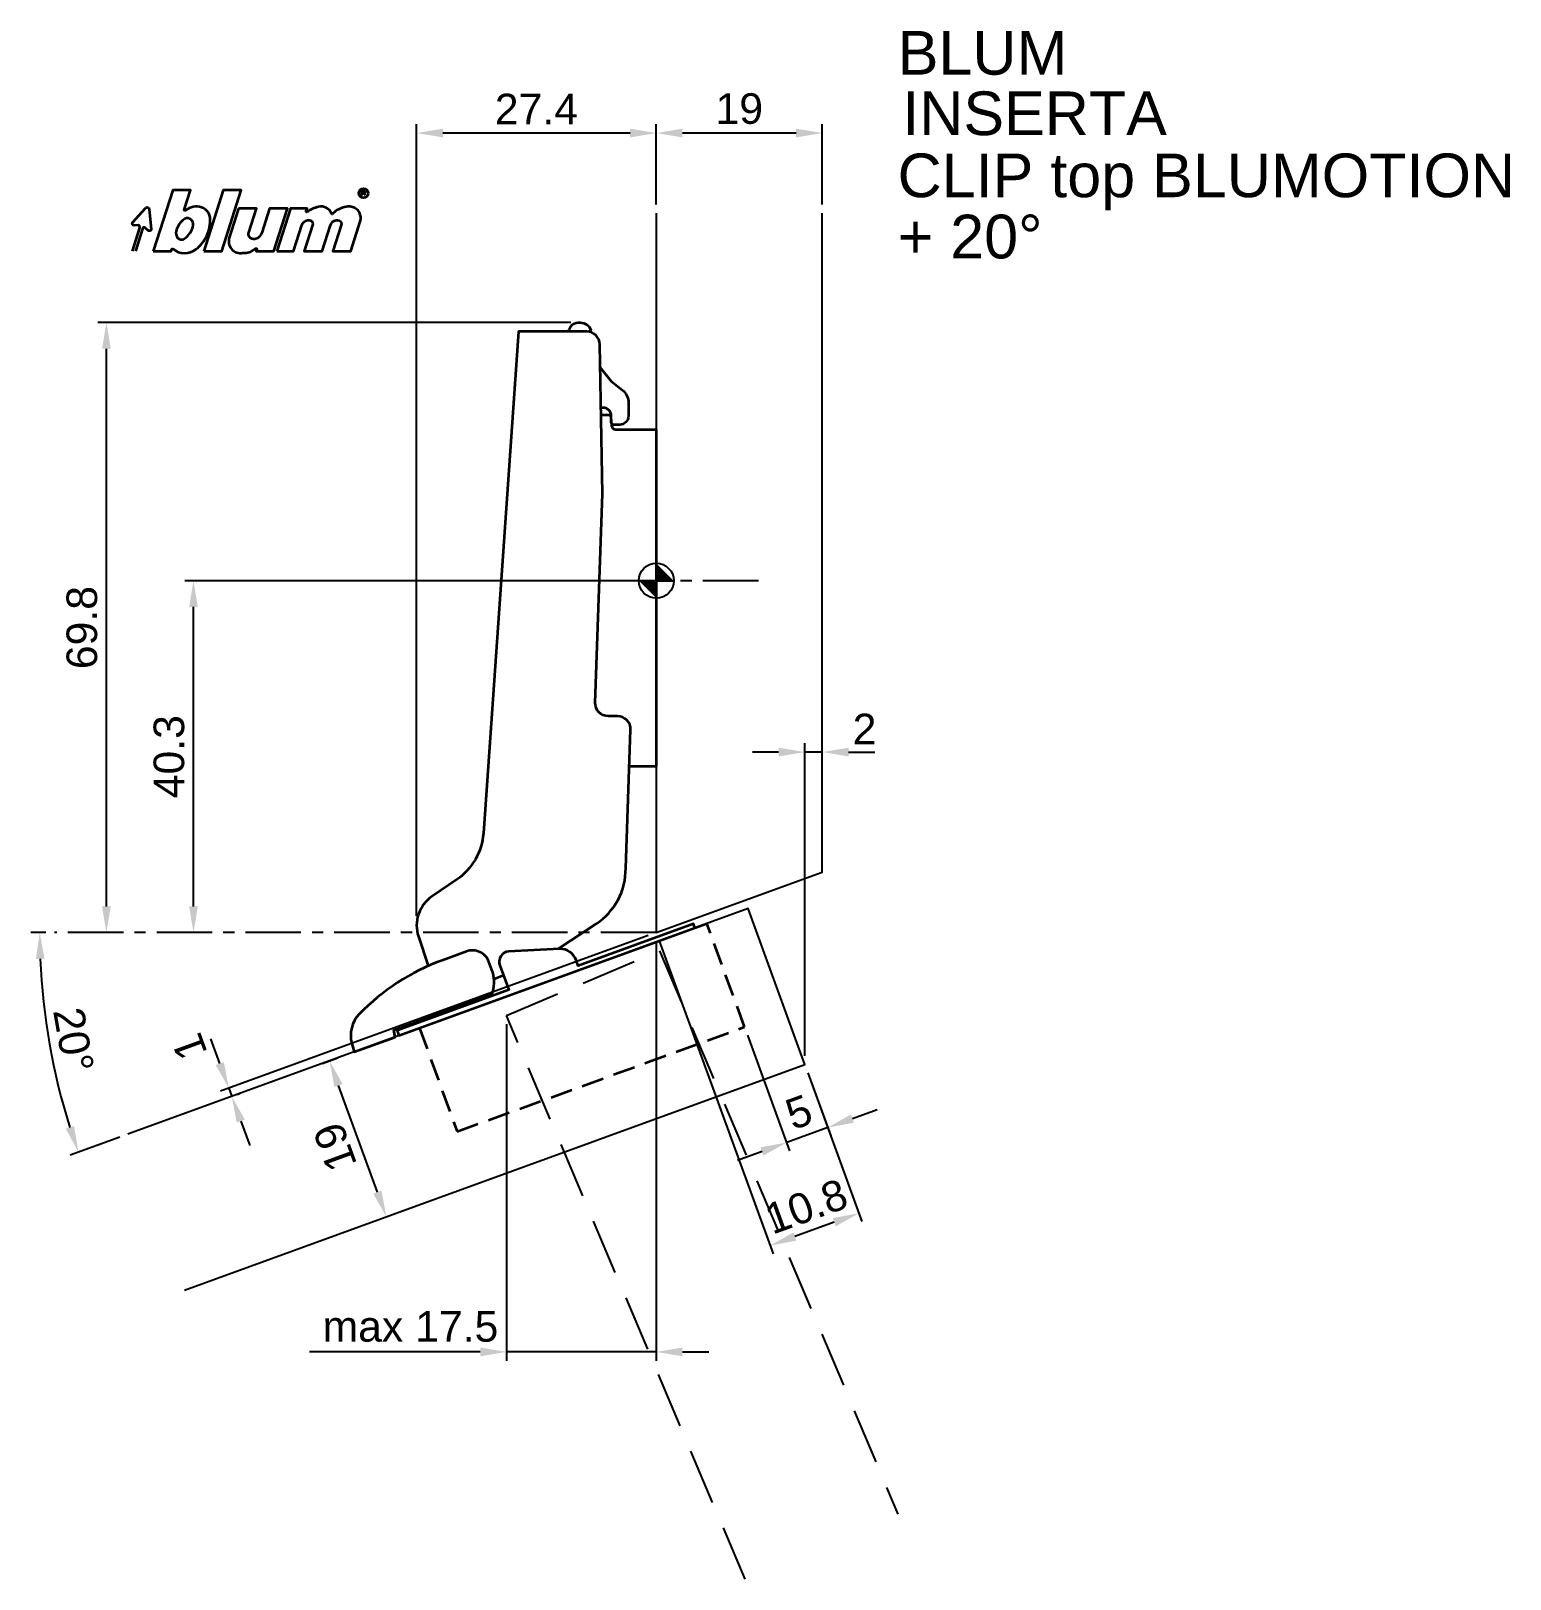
# Model space of a CAD drawing. Extents: x -72 to 98, y -114 to 63.
import ezdxf

# ---------------------------------------------------------------- set-up
doc = ezdxf.new("R2010")
doc.units = 0
doc.header["$PDMODE"] = 35
doc.header["$PDSIZE"] = 5
doc.linetypes.add('MITTE', pattern=[50.8, 31.75, -6.35, 6.35, -6.35])
doc.linetypes.add('STRICHLINIE', pattern=[19.05, 12.7, -6.35])
doc.layers.get('Defpoints').update_dxf_attribs({"linetype": 'CONTINUOUS'})
doc.layers.add('1', color=2, linetype='CONTINUOUS')
doc.layers.add('5', color=1, linetype='CONTINUOUS')
doc.layers.add('6', color=3, linetype='CONTINUOUS', lineweight=35)
doc.styles.add('Beschlag', font='ARIAL.TTF')
doc.dimstyles.new('Beschlag', dxfattribs={"dimtxt": 3.5, "dimasz": 3, "dimexe": 1, "dimexo": 1, "dimgap": 1, "dimtad": 1, "dimdec": 1, "dimdsep": 46, "dimtxsty": 'Beschlag', "dimcen": 2, "dimclrd": 256, "dimclre": 256, "dimclrt": 256, "dimadec": 1, "dimazin": 2, "dimtfac": 0.71, "dimtdec": 1, "dimtix": 1, "dimtmove": 2, "dimatfit": 0, "dimfxl": 0, "dimtolj": 1, "dimlwd": -1, "dimlwe": -1, "dimarcsym": 0})

# ---------------------------------------------------------------- blocks, each defined once
blk = doc.blocks.new('NullPunkt')
at = {"layer": '5'}
for points in [[(0, 2), (0, -2)], [(-2, 0), (2, 0)]]:
    blk.add_lwpolyline(points, dxfattribs=at)
blk.add_circle((0, 0), 2, dxfattribs=at)
for points in [[(0, 0), (-2, 0), (0, 2)], [(0, 0), (2, 0), (0, -2)]]:
    blk.add_solid(points, dxfattribs=at)
blk = doc.blocks.new('*D1')
at = {"layer": '1'}
for p, q in [((17, -54.35), (17, -18.6)), ((19, -19.75), (19, -18.6)), ((14, -19.6), (11, -19.6)), ((19, -19.6), (17, -19.6)), ((22, -19.6), (25, -19.6))]:
    blk.add_line(p, q, dxfattribs=at)
for points in [[(14, -19.1), (14, -20.1), (17, -19.6)], [(22, -19.1), (22, -20.1), (19, -19.6)]]:
    blk.add_solid(points, dxfattribs=at)
at = {"layer": 'Defpoints', "color": 0}
for p in [(17, -19.6), (19, -20.75), (17, -55.35)]:
    blk.add_point(p, dxfattribs=at)
at = {"layer": '1', "insert": (23.83, -16.96), "char_height": 3.5, "attachment_point": 5, "style": 'Beschlag'}
blk.add_mtext('\\A1;2', dxfattribs=at)
blk = doc.blocks.new('*D2')
at = {"layer": '1'}
for p, q in [((0, 43.05), (0, 52.22)), ((19, 43.05), (19, 52.22)), ((16, 51.22), (3, 51.22))]:
    blk.add_line(p, q, dxfattribs=at)
for points in [[(3, 51.72), (3, 50.72), (0, 51.22)], [(16, 51.72), (16, 50.72), (19, 51.22)]]:
    blk.add_solid(points, dxfattribs=at)
at = {"layer": 'Defpoints', "color": 0}
for p in [(0, 51.22), (0, 42.05), (19, 42.05)]:
    blk.add_point(p, dxfattribs=at)
at = {"layer": '1', "insert": (9.5, 54), "char_height": 3.5, "attachment_point": 5, "style": 'Beschlag'}
blk.add_mtext('\\A1;19', dxfattribs=at)
blk = doc.blocks.new('*D3')
at = {"layer": '1'}
for p, q in [((-27.41, -38.35), (-27.41, 52.22)), ((0, 43.05), (0, 52.22)), ((-3, 51.22), (-24.41, 51.22))]:
    blk.add_line(p, q, dxfattribs=at)
for points in [[(-24.41, 51.72), (-24.41, 50.72), (-27.41, 51.22)], [(-3, 51.72), (-3, 50.72), (0, 51.22)]]:
    blk.add_solid(points, dxfattribs=at)
at = {"layer": 'Defpoints', "color": 0}
for p in [(-27.41, 51.22), (0, 42.05), (-27.41, -39.35)]:
    blk.add_point(p, dxfattribs=at)
at = {"layer": '1', "insert": (-13.71, 53.97), "char_height": 3.5, "attachment_point": 5, "style": 'Beschlag'}
blk.add_mtext('\\A1;27.4', dxfattribs=at)
blk = doc.blocks.new('*D4')
at = {"layer": '1'}
for p, q in [((-1, 0), (-53.94, 0)), ((-52.94, -37.26), (-52.94, -3)), ((-53.2, -40.26), (-53.94, -40.26))]:
    blk.add_line(p, q, dxfattribs=at)
for points in [[(-53.44, -3), (-52.44, -3), (-52.94, 0)], [(-53.44, -37.26), (-52.44, -37.26), (-52.94, -40.26)]]:
    blk.add_solid(points, dxfattribs=at)
at = {"layer": 'Defpoints', "color": 0}
for p in [(-52.94, 0), (0, 0), (-52.2, -40.26)]:
    blk.add_point(p, dxfattribs=at)
at = {"layer": '1', "insert": (-55.73, -20.13), "char_height": 3.5, "attachment_point": 5, "rotation": 90, "style": 'Beschlag'}
blk.add_mtext('\\A1;40.3', dxfattribs=at)
blk = doc.blocks.new('*D5')
at = {"layer": '1'}
for p, q in [((0, -41.26), (0, -89.23)), ((-17.13, -50.75), (-17.13, -89.23)), ((-20.13, -88.23), (-23.13, -88.23)), ((0, -88.23), (-17.13, -88.23)), ((3, -88.23), (6, -88.23))]:
    blk.add_line(p, q, dxfattribs=at)
for points in [[(-20.13, -87.73), (-20.13, -88.73), (-17.13, -88.23)], [(3, -87.73), (3, -88.73), (0, -88.23)]]:
    blk.add_solid(points, dxfattribs=at)
at = {"layer": 'Defpoints', "color": 0}
for p in [(0, -40.26), (-17.13, -49.75), (-17.13, -88.23)]:
    blk.add_point(p, dxfattribs=at)
at = {"layer": '1', "insert": (-28.12, -85.33), "char_height": 3.5, "attachment_point": 5, "style": 'Beschlag'}
blk.add_mtext('\\A1;max 17.5', dxfattribs=at)
blk = doc.blocks.new('*D6')
at = {"layer": '1'}
for p, q in [((-38.19, -55.22), (-36.43, -54.58)), ((-31.9, -69.96), (-36.35, -57.74)), ((-30.7, -72.71), (-29.93, -72.44))]:
    blk.add_line(p, q, dxfattribs=at)
for points in [[(-36.82, -57.91), (-35.88, -57.57), (-37.37, -54.92)], [(-32.37, -70.13), (-31.43, -69.79), (-30.87, -72.78)]]:
    blk.add_solid(points, dxfattribs=at)
at = {"layer": 'Defpoints', "color": 0}
for p in [(-39.13, -55.57), (-37.37, -54.92), (-31.64, -73.06)]:
    blk.add_point(p, dxfattribs=at)
at = {"layer": '1', "insert": (-36.74, -64.8), "char_height": 3.5, "attachment_point": 5, "rotation": 110, "style": 'Beschlag'}
blk.add_mtext('\\A1;19', dxfattribs=at)
blk = doc.blocks.new('*D7')
at = {"layer": '1'}
for p, q in [((-0.94, -40.6), (-49.84, -58.4)), ((-49.93, -55.24), (-50.95, -52.42)), ((-48.9, -58.06), (-48.56, -59)), ((-47.99, -58.79), (-47.62, -58.65)), ((-47.53, -61.81), (-46.5, -64.63))]:
    blk.add_line(p, q, dxfattribs=at)
for points in [[(-50.39, -55.41), (-49.46, -55.07), (-48.9, -58.06)], [(-48, -61.99), (-47.06, -61.64), (-48.56, -59)]]:
    blk.add_solid(points, dxfattribs=at)
at = {"layer": 'Defpoints', "color": 0}
for p in [(0, -40.26), (-48.93, -59.13), (-48.56, -59)]:
    blk.add_point(p, dxfattribs=at)
at = {"layer": '1', "insert": (-53.41, -53.33), "char_height": 3.5, "attachment_point": 5, "rotation": 110, "style": 'Beschlag'}
blk.add_mtext('\\A1;1', dxfattribs=at)
blk = doc.blocks.new('*D8')
at = {"layer": '1'}
for p, q in [((-9.77, 29.54), (-63.9, 29.54)), ((-62.9, -37.26), (-62.9, 26.54)), ((-63.27, -40.26), (-63.9, -40.26))]:
    blk.add_line(p, q, dxfattribs=at)
for points in [[(-63.4, 26.54), (-62.4, 26.54), (-62.9, 29.54)], [(-63.4, -37.26), (-62.4, -37.26), (-62.9, -40.26)]]:
    blk.add_solid(points, dxfattribs=at)
at = {"layer": 'Defpoints', "color": 0}
for p in [(-62.9, 29.54), (-8.77, 29.54), (-62.27, -40.26)]:
    blk.add_point(p, dxfattribs=at)
at = {"layer": '1', "insert": (-65.69, -5.36), "char_height": 3.5, "attachment_point": 5, "rotation": 90, "style": 'Beschlag'}
blk.add_mtext('\\A1;69.8', dxfattribs=at)
blk = doc.blocks.new('Logo_BLUM')
at = {"layer": '6', "color": 20, "linetype": 'Continuous'}
for points in [[(2.39, 0), (4.43, 0), (4.52, 0.26, -0.512391), (4.62, 0.29, 0.357881), (7.3, 0.25, 0.116336), (8.5, 1.76, 0.127435), (8.89, 3.85, 0.227045), (8.36, 4.79, 0.273775), (6.5, 4.93), (6.04, 4.67, -0.689828), (5.94, 4.76), (6.65, 7), (4.61, 7)], [(5.59, 3.39, 0.16703), (4.99, 2.14, 0.322673), (5.41, 1.39, 0.260102), (5.93, 1.42, 0.211929), (6.95, 3, 0.250706), (6.73, 3.62, 0.316796), (6.01, 3.72, 0.086595)], [(12.15, 4.9), (11.09, 1.53, 0.527578), (12.44, -0.2, -0.003338), (13.06, -0.17, 0.131781), (13.63, 0.02), (14.12, 0.32, -0.706223), (14.22, 0.24), (14.15, 0), (16.19, 0), (17.75, 4.9), (15.7, 4.9), (14.81, 2.11, -0.253672), (14.11, 1.42, -0.127823), (13.72, 1.42, -0.447747), (13.33, 2.15), (14.2, 4.9)], [(16.53, 0), (18.44, 0), (19.39, 3, -0.282196), (20.04, 3.56, -0.141376), (20.38, 3.52, -0.3938), (20.62, 2.99), (19.67, 0), (21.72, 0), (22.67, 3, -0.282189), (23.31, 3.56, -0.141385), (23.65, 3.52, -0.393792), (23.89, 2.99), (22.94, 0), (24.99, 0), (26.07, 3.42, 0.424526), (25.18, 5.07, 0.098115), (24.64, 5.11, 0.114777), (23.24, 4.6), (22.89, 4.28, -0.522588), (22.79, 4.31, 0.36711), (21.28, 5.09, 0.102012), (20, 4.5, -0.748324), (19.89, 4.58), (20, 4.9), (18.08, 4.9)]]:
    blk.add_lwpolyline(points, format="xyb", close=True, dxfattribs=at)
blk.add_lwpolyline([(8.18, 0), (10.23, 0), (12.45, 7), (10.4, 7)], close=True, dxfattribs=at)
for points in [[(26.26, 6.4), (26.26, 6.9), (26.52, 6.9, -0.975005), (26.53, 6.67, 0.014563), (26.45, 6.67), (26.26, 6.67), (26.45, 6.67), (26.52, 6.6), (26.57, 6.53), (26.62, 6.42)], [(0, 0), (0.86, 2.7, 0.480207), (0.67, 2.98), (0.19, 2.97, -0.689229), (0.05, 3.33), (1.49, 4.95, -0.685285), (1.94, 4.79), (2.15, 2.54, -0.636083), (1.84, 2.36), (1.47, 2.68, 0.560356), (1.16, 2.59), (0.34, 0)]]:
    blk.add_lwpolyline(points, format="xyb", dxfattribs=at)
blk.add_circle((26.44, 6.65), 0.527, dxfattribs=at)
blk = doc.blocks.new('*D12')
at = {"layer": '1'}
for p, q in [((0.34, -41.2), (13.37, -77)), ((17.34, -56.29), (23.53, -73.3)), ((20.37, -73.39), (15.85, -75.03))]:
    blk.add_line(p, q, dxfattribs=at)
for points in [[(20.2, -72.92), (20.54, -73.86), (23.19, -72.36)], [(15.68, -74.56), (16.02, -75.5), (13.03, -76.06)]]:
    blk.add_solid(points, dxfattribs=at)
at = {"layer": 'Defpoints', "color": 0}
for p in [(0, -40.26), (17, -55.35), (13.03, -76.06)]:
    blk.add_point(p, dxfattribs=at)
at = {"layer": '1', "insert": (17.16, -71.59), "char_height": 3.5, "attachment_point": 5, "rotation": 20, "style": 'Beschlag'}
blk.add_mtext('\\A1;10.8', dxfattribs=at)
blk = doc.blocks.new('*D13')
at = {"layer": '1'}
for p, q in [((10.45, -51.99), (15.26, -65.21)), ((17.34, -56.29), (19.96, -63.5)), ((22.44, -61.53), (25.26, -60.5)), ((19.62, -62.56), (14.92, -64.27)), ((12.1, -65.29), (9.28, -66.32))]:
    blk.add_line(p, q, dxfattribs=at)
for points in [[(22.27, -61.06), (22.61, -62), (19.62, -62.56)], [(11.93, -64.82), (12.27, -65.76), (14.92, -64.27)]]:
    blk.add_solid(points, dxfattribs=at)
at = {"layer": 'Defpoints', "color": 0}
for p in [(10.11, -51.05), (17, -55.35), (14.92, -64.27)]:
    blk.add_point(p, dxfattribs=at)
at = {"layer": '1', "insert": (16.32, -60.8), "char_height": 3.5, "attachment_point": 5, "rotation": 20, "style": 'Beschlag'}
blk.add_mtext('\\A1;5', dxfattribs=at)
blk = doc.blocks.new('*D24')
at = {"layer": '1'}
for p, q in [((-69.84, -40.26), (-71.53, -40.26)), ((-61.38, -63.66), (-67.04, -65.72))]:
    blk.add_line(p, q, dxfattribs=at)
blk.add_arc((2.92, -40.26), 73.45, 182.3402, 197.6598, dxfattribs=at)
for points in [[(-70.97, -43.27), (-69.97, -43.25), (-70.53, -40.26)], [(-66.6, -62.38), (-67.54, -62.7), (-66.1, -65.38)]]:
    blk.add_solid(points, dxfattribs=at)
at = {"layer": 'Defpoints', "color": 0}
for p in [(10.5, -37.5), (-68.84, -40.26), (0, -40.26), (-70.03, -48.79), (-60.44, -63.32)]:
    blk.add_point(p, dxfattribs=at)
at = {"layer": '1', "insert": (-66.67, -52.53), "char_height": 3.5, "attachment_point": 5, "rotation": 280, "style": 'Beschlag'}
blk.add_mtext('\\A1;20°', dxfattribs=at)

msp = doc.modelspace()

# ---------------------------------------------------------------- linework, layer by layer
at = {"layer": '1'}
msp.add_line((-23.13, -88.23), (-39.67, -88.23), dxfattribs=at)
at = {"layer": '5', "linetype": 'MITTE', "ltscale": 0.2}
for p, q in [((11.68, 0), (-13.63, 0)), ((0, -40.26), (-68.84, -40.26))]:
    msp.add_line(p, q, dxfattribs=at)
at = {"layer": '5'}
for points in [[(0, 42.05), (0, -40.26), (19, -33.34), (19, 42.05)], [(-53.95, -81.18), (17, -55.35), (10.5, -37.5), (-60.44, -63.32)]]:
    msp.add_lwpolyline(points, dxfattribs=at)
at = {"layer": '5', "linetype": 'STRICHLINIE', "ltscale": 0.5}
msp.add_lwpolyline([(10.16, -114.21), (-17.13, -49.75), (0.37, -42.34), (27.65, -106.81)], dxfattribs=at)
at = {"layer": '6'}
msp.add_line((-17.46, -45.18), (-18.55, -45.57), dxfattribs=at)
for points in [[(-11.23, -42.12), (-6.87, -39.25, 0.253891), (-3.49, -32.9), (-2.94, -17.05, 0.424475), (-4.44, -15.5), (-5.48, -15.5, -0.424475), (-6.98, -13.95), (-6.15, 9.95), (-6.44, 27.02, 0.409111), (-7.94, 28.5), (-15.77, 28.5), (-19.78, -28.89, -0.229031), (-22.81, -34.17), (-25.67, -36.13, 0.334595), (-27.21, -40.7), (-26.09, -44.07)], [(-9.99, 28.5), (-9.99, 28.5, -0.303388), (-9.37, 29.42, -0.299266), (-7.69, 29.1), (-7.5, 28.68), (-7.68, 28.5), (-7.66, 28.47)], [(-6.4, 24.39), (-5.14, 22.84), (-3.86, 21.8, -0.198988), (-3.19, 20.55), (-3.19, 18.85, -0.414108), (-4.18, 17.85), (-4.84, 17.85, -0.41444), (-5.14, 18.15), (-5.14, 18.85, 0.487382), (-6.32, 19.77, 0.405784)], [(-6.3, 19), (-5.49, 19, -0.388865), (-5.19, 18.73), (-5.11, 17.76, 0.388878), (-4.61, 17.3), (0, 17.3), (0, -21.24), (-3.09, -21.24)], [(4.43, -39.71), (4.26, -39.24), (-8.93, -44.04), (-9.16, -43.42, 0.312987), (-11.02, -42.11), (-16.89, -42.4, 0.486363), (-17.89, -44.01), (-16.86, -46.82), (-16.87, -46.82), (-29.64, -51.47), (-29.44, -52.04), (5.8, -39.21)]]:
    msp.add_lwpolyline(points, format="xyb", dxfattribs=at)
at = {"layer": '6', "linetype": 'STRICHLINIE', "ltscale": 0.2}
msp.add_lwpolyline([(-27.09, -51.18), (-22.78, -63.02), (10.11, -51.05), (5.8, -39.21)], dxfattribs=at)
at = {"layer": '6', "flags": 128}
msp.add_lwpolyline([(-19.14, -43.6, 0.414214), (-21.7, -42.41), (-24.5, -43.43, 0.114125), (-33.98, -49.6, 0.262579), (-34.83, -52.93), (-34.57, -53.91), (-29.88, -52.2), (-30.02, -51.4), (-18.83, -47.32, 0.191102), (-18.71, -44.83), (-19.14, -43.6)], format="xyb", dxfattribs=at)

# ---------------------------------------------------------------- block references
at = {"layer": '5', "rotation": 90.00000000000001}
msp.add_blockref('NullPunkt', (0, 0), dxfattribs=at)
at = {"layer": '6'}
msp.add_blockref('Logo_BLUM', (-59.93, 37.69), dxfattribs=at)

# ---------------------------------------------------------------- texts
at = {"layer": '1', "linetype": 'Continuous', "style": 'Beschlag'}
for s, p in [('BLUM', (27.63, 57.9)), ('CLIP top BLUMOTION', (27.61, 43.88)), ('+ 20%%D', (27.61, 36.88))]:
    msp.add_text(s, height=5, dxfattribs=at).set_placement(p)
at = {"layer": '1', "insert": (28.15, 55.98), "char_height": 5, "width": 110.7908, "attachment_point": 1, "style": 'Beschlag'}
msp.add_mtext('INSERTA', dxfattribs=at)

# ---------------------------------------------------------------- dimensions: what is measured, and where the dimension line sits
at = {"layer": '1'}
for base, p1, p2, angle, picture, middle in [((-27.41, 51.22), (0, 42.05), (-27.41, -39.35), 180, '*D3', (-13.71, 53.97)), ((0, 51.22), (19, 42.05), (0, 42.05), 180, '*D2', (9.5, 54)), ((-62.9, 29.54), (-62.27, -40.26), (-8.77, 29.54), 90, '*D8', (-65.69, -5.36)), ((-52.94, 0), (-52.2, -40.26), (0, 0), 90, '*D4', (-55.73, -20.13)), ((13.03, -76.06), (17, -55.35), (0, -40.26), 20, '*D12', (17.16, -71.59)), ((14.92, -64.27), (17, -55.35), (10.11, -51.05), 20, '*D13', (16.32, -60.8)), ((-37.37, -54.92), (-31.64, -73.06), (-39.13, -55.57), 110, '*D6', (-36.74, -64.8))]:
    dim = msp.add_linear_dim(base=base, p1=p1, p2=p2, angle=angle, dimstyle='Beschlag', dxfattribs=at)
    dim.commit()
    dim.dimension.update_dxf_attribs({"geometry": picture, "text_midpoint": middle})
for base, p1, p2, angle, picture, middle in [((17, -19.6), (19, -20.75), (17, -55.35), 180, '*D1', (23.83, -16.96)), ((-48.56, -59), (0, -40.26), (-48.93, -59.13), 110, '*D7', (-53.41, -53.33))]:
    dim = msp.add_linear_dim(base=base, p1=p1, p2=p2, angle=angle, dimstyle='Beschlag', dxfattribs=at)
    dim.commit()
    dim.dimension.update_dxf_attribs({"geometry": picture, "text_midpoint": middle, "dimtype": 160})
dim = msp.add_angular_dim_2l(base=(-70.03, -48.79), line1=((0, -40.26), (-68.84, -40.26)), line2=((10.5, -37.5), (-60.44, -63.32)), dimstyle='Beschlag', dxfattribs=at)
dim.commit()
dim.dimension.update_dxf_attribs({"geometry": '*D24', "text_midpoint": (-66.67, -52.53)})
dim = msp.add_linear_dim(base=(-17.13, -88.23), p1=(0, -40.26), p2=(-17.13, -49.75), angle=180, text='max 17.5', dimstyle='Beschlag', dxfattribs=at)
dim.commit()
dim.dimension.update_dxf_attribs({"geometry": '*D5', "text_midpoint": (-28.12, -85.33), "dimtype": 160})

doc.saveas('drawing.dxf')
